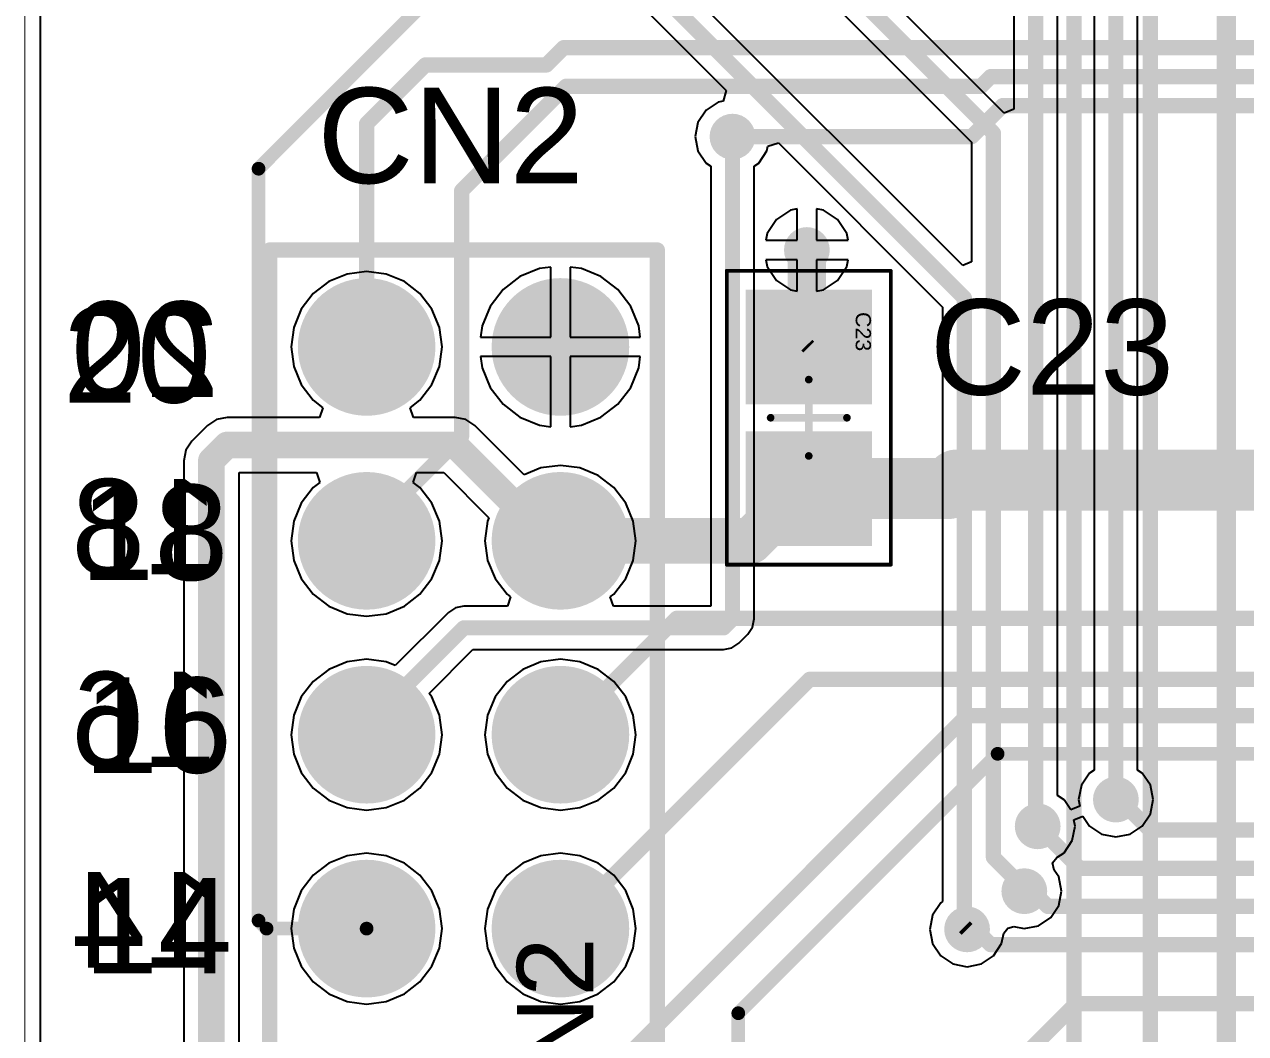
# Model space of a CAD drawing. Header units: inches. Extents: x 0 to 7.57, y 0 to 3.51.
# Drawn here: x 0.01 to 0.64, y 1.749 to 2.27 of the extents above; entities that cross this region are included whole.
import ezdxf

# ---------------------------------------------------------------- set-up
doc = ezdxf.new("R2010")
doc.units = ezdxf.units.IN
doc.header["$MEASUREMENT"] = 0
for name, color, linetype in [('Bottom Courtyard', 56, 'Continuous'), ('Bottom Overlay', 54, 'Continuous'), ('Bottom Solder', 6, 'Continuous'), ('Keep-Out Layer', 6, 'Continuous'), ('L1', 1, 'Continuous'), ('L2', 5, 'Continuous'), ('Multi-Layer', 9, 'Continuous'), ('Pad Holes', 156, 'Continuous'), ('Top Courtyard', 56, 'Continuous'), ('Top Overlay', 2, 'Continuous'), ('Top Paste', 8, 'Continuous'), ('Top Solder', 216, 'Continuous'), ('Via Holes', 16, 'Continuous')]:
    doc.layers.add(name, color=color, linetype=linetype)
doc.styles.add('Arial', font='', dxfattribs={"height": 0.2})
doc.styles.get('Arial').set_extended_font_data('Arial')

# ---------------------------------------------------------------- blocks, each defined once
blk = doc.blocks.new('CAP_SM0805_YAGEOCC2_N_9')
at = {"layer": 'L1'}
for points in [[(-0.06209, -0.02854), (-0.06209, 0.02854), (-0.01091, 0.02854), (-0.01091, -0.02854)], [(0.01091, -0.02854), (0.01091, 0.02854), (0.06209, 0.02854), (0.06209, -0.02854)]]:
    blk.add_hatch(color=1, dxfattribs=at).paths.add_polyline_path(points)
at = {"layer": 'Top Paste'}
for points in [[(-0.06209, -0.02854), (-0.06209, 0.02854), (-0.01091, 0.02854), (-0.01091, -0.02854)], [(0.01091, -0.02854), (0.01091, 0.02854), (0.06209, 0.02854), (0.06209, -0.02854)]]:
    blk.add_hatch(color=8, dxfattribs=at).paths.add_polyline_path(points)
at = {"layer": 'Top Solder'}
for points in [[(-0.06609, -0.03254), (-0.06609, 0.03254), (-0.00691, 0.03254), (-0.00691, -0.03254)], [(0.00691, -0.03254), (0.00691, 0.03254), (0.06609, 0.03254), (0.06609, -0.03254)]]:
    blk.add_hatch(color=216, dxfattribs=at).paths.add_polyline_path(points)
at = {"layer": 'Top Courtyard'}
for points in [[(0.07579, 0.04232, 0.00197, 0.00197, 0), (-0.07579, 0.04232, 0.00197, 0.00197, 0)], [(-0.07579, -0.04232, 0.00197, 0.00197, 0), (-0.07579, 0.04232, 0.00197, 0.00197, 0)], [(0.07579, -0.04232, 0.00197, 0.00197, 0), (0.07579, 0.04232, 0.00197, 0.00197, 0)], [(0, -0.01969, 0.00394, 0.00394, 0), (0, 0.01969, 0.00394, 0.00394, 0)], [(0.01969, 0, 0.00394, 0.00394, 0), (-0.01969, 0, 0.00394, 0.00394, 0)], [(0.07579, -0.04232, 0.00197, 0.00197, 0), (-0.07579, -0.04232, 0.00197, 0.00197, 0)]]:
    blk.add_lwpolyline(points, format="xyseb", dxfattribs=at)
for points in [[(-0.07628, 0.04232, 0.000984, 0.000984, 1), (-0.0753, 0.04232, 0.000984, 0.000984, 1)], [(-0.07628, 0.04232, 0.000984, 0.000984, 1), (-0.0753, 0.04232, 0.000984, 0.000984, 1)], [(0.0753, 0.04232, 0.000984, 0.000984, 1), (0.07628, 0.04232, 0.000984, 0.000984, 1)], [(0.0753, 0.04232, 0.000984, 0.000984, 1), (0.07628, 0.04232, 0.000984, 0.000984, 1)], [(-0.00098, 0.01969, 0.00197, 0.00197, 1), (0.00098, 0.01969, 0.00197, 0.00197, 1)], [(-0.02067, 0, 0.00197, 0.00197, 1), (-0.0187, 0, 0.00197, 0.00197, 1)], [(0.0187, 0, 0.00197, 0.00197, 1), (0.02067, 0, 0.00197, 0.00197, 1)], [(-0.00098, -0.01969, 0.00197, 0.00197, 1), (0.00098, -0.01969, 0.00197, 0.00197, 1)], [(-0.07628, -0.04232, 0.000984, 0.000984, 1), (-0.0753, -0.04232, 0.000984, 0.000984, 1)], [(-0.07628, -0.04232, 0.000984, 0.000984, 1), (-0.0753, -0.04232, 0.000984, 0.000984, 1)], [(0.0753, -0.04232, 0.000984, 0.000984, 1), (0.07628, -0.04232, 0.000984, 0.000984, 1)], [(0.0753, -0.04232, 0.000984, 0.000984, 1), (0.07628, -0.04232, 0.000984, 0.000984, 1)]]:
    blk.add_lwpolyline(points, format="xyseb", close=True, dxfattribs=at)
at = {"layer": 'Top Overlay'}
for points in [[(-0.07579, -0.04232, 0.00197, 0.00197, 0), (-0.07579, 0.04232, 0.00197, 0.00197, 0)], [(0.07579, 0.04232, 0.00197, 0.00197, 0), (-0.07579, 0.04232, 0.00197, 0.00197, 0)], [(0.07579, -0.04232, 0.00197, 0.00197, 0), (0.07579, 0.04232, 0.00197, 0.00197, 0)], [(0.07579, -0.04232, 0.00197, 0.00197, 0), (-0.07579, -0.04232, 0.00197, 0.00197, 0)]]:
    blk.add_lwpolyline(points, format="xyseb", dxfattribs=at)
for points in [[(-0.07628, 0.04232, 0.000984, 0.000984, 1), (-0.0753, 0.04232, 0.000984, 0.000984, 1)], [(-0.07628, 0.04232, 0.000984, 0.000984, 1), (-0.0753, 0.04232, 0.000984, 0.000984, 1)], [(0.0753, 0.04232, 0.000984, 0.000984, 1), (0.07628, 0.04232, 0.000984, 0.000984, 1)], [(0.0753, 0.04232, 0.000984, 0.000984, 1), (0.07628, 0.04232, 0.000984, 0.000984, 1)], [(-0.07628, -0.04232, 0.000984, 0.000984, 1), (-0.0753, -0.04232, 0.000984, 0.000984, 1)], [(-0.07628, -0.04232, 0.000984, 0.000984, 1), (-0.0753, -0.04232, 0.000984, 0.000984, 1)], [(0.0753, -0.04232, 0.000984, 0.000984, 1), (0.07628, -0.04232, 0.000984, 0.000984, 1)], [(0.0753, -0.04232, 0.000984, 0.000984, 1), (0.07628, -0.04232, 0.000984, 0.000984, 1)]]:
    blk.add_lwpolyline(points, format="xyseb", close=True, dxfattribs=at)
at = {"layer": 'Top Courtyard', "style": 'Arial'}
blk.add_text('C23', height=0.007874, dxfattribs=at).set_placement((-0.05453, 0.02421))
blk = doc.blocks.new('DW254R_22_10_85_10')
at = {"layer": 'Bottom Solder'}
h = blk.add_hatch(color=6, dxfattribs=at)
edge = h.paths.add_edge_path()
edge.add_arc((0.15, 0.05), 0.0355, 0, 360)
h = blk.add_hatch(color=6, dxfattribs=at)
edge = h.paths.add_edge_path()
edge.add_arc((0.25, 0.05), 0.0355, 0, 360)
h = blk.add_hatch(color=6, dxfattribs=at)
edge = h.paths.add_edge_path()
edge.add_arc((0.35, 0.05), 0.0355, 0, 360)
h = blk.add_hatch(color=6, dxfattribs=at)
edge = h.paths.add_edge_path()
edge.add_arc((0.45, 0.05), 0.0355, 0, 360)
h = blk.add_hatch(color=6, dxfattribs=at)
edge = h.paths.add_edge_path()
edge.add_arc((0.15, -0.05), 0.0355, 0, 360)
h = blk.add_hatch(color=6, dxfattribs=at)
edge = h.paths.add_edge_path()
edge.add_arc((0.25, -0.05), 0.0355, 0, 360)
h = blk.add_hatch(color=6, dxfattribs=at)
edge = h.paths.add_edge_path()
edge.add_arc((0.35, -0.05), 0.0355, 0, 360)
h = blk.add_hatch(color=6, dxfattribs=at)
edge = h.paths.add_edge_path()
edge.add_arc((0.45, -0.05), 0.0355, 0, 360)
at = {"layer": 'L1'}
h = blk.add_hatch(color=1, dxfattribs=at)
edge = h.paths.add_edge_path()
edge.add_arc((0.15, 0.05), 0.0315, 0, 360)
h = blk.add_hatch(color=1, dxfattribs=at)
edge = h.paths.add_edge_path()
edge.add_arc((0.25, 0.05), 0.0315, 0, 360)
h = blk.add_hatch(color=1, dxfattribs=at)
edge = h.paths.add_edge_path()
edge.add_arc((0.35, 0.05), 0.0315, 0, 360)
h = blk.add_hatch(color=1, dxfattribs=at)
edge = h.paths.add_edge_path()
edge.add_arc((0.45, 0.05), 0.0315, 0, 360)
h = blk.add_hatch(color=1, dxfattribs=at)
edge = h.paths.add_edge_path()
edge.add_arc((0.15, -0.05), 0.0315, 0, 360)
h = blk.add_hatch(color=1, dxfattribs=at)
edge = h.paths.add_edge_path()
edge.add_arc((0.25, -0.05), 0.0315, 0, 360)
h = blk.add_hatch(color=1, dxfattribs=at)
edge = h.paths.add_edge_path()
edge.add_arc((0.35, -0.05), 0.0315, 0, 360)
h = blk.add_hatch(color=1, dxfattribs=at)
edge = h.paths.add_edge_path()
edge.add_arc((0.45, -0.05), 0.0315, 0, 360)
at = {"layer": 'L2'}
h = blk.add_hatch(color=5, dxfattribs=at)
edge = h.paths.add_edge_path()
edge.add_arc((0.15, 0.05), 0.0315, 0, 360)
h = blk.add_hatch(color=5, dxfattribs=at)
edge = h.paths.add_edge_path()
edge.add_arc((0.25, 0.05), 0.0315, 0, 360)
h = blk.add_hatch(color=5, dxfattribs=at)
edge = h.paths.add_edge_path()
edge.add_arc((0.35, 0.05), 0.0315, 0, 360)
h = blk.add_hatch(color=5, dxfattribs=at)
edge = h.paths.add_edge_path()
edge.add_arc((0.45, 0.05), 0.0315, 0, 360)
h = blk.add_hatch(color=5, dxfattribs=at)
edge = h.paths.add_edge_path()
edge.add_arc((0.15, -0.05), 0.0315, 0, 360)
h = blk.add_hatch(color=5, dxfattribs=at)
edge = h.paths.add_edge_path()
edge.add_arc((0.25, -0.05), 0.0315, 0, 360)
h = blk.add_hatch(color=5, dxfattribs=at)
edge = h.paths.add_edge_path()
edge.add_arc((0.35, -0.05), 0.0315, 0, 360)
h = blk.add_hatch(color=5, dxfattribs=at)
edge = h.paths.add_edge_path()
edge.add_arc((0.45, -0.05), 0.0315, 0, 360)
at = {"layer": 'Multi-Layer'}
h = blk.add_hatch(color=9, dxfattribs=at)
edge = h.paths.add_edge_path()
edge.add_arc((0.15, 0.05), 0.0315, 0, 360)
h = blk.add_hatch(color=9, dxfattribs=at)
edge = h.paths.add_edge_path()
edge.add_arc((0.25, 0.05), 0.0315, 0, 360)
h = blk.add_hatch(color=9, dxfattribs=at)
edge = h.paths.add_edge_path()
edge.add_arc((0.35, 0.05), 0.0315, 0, 360)
h = blk.add_hatch(color=9, dxfattribs=at)
edge = h.paths.add_edge_path()
edge.add_arc((0.45, 0.05), 0.0315, 0, 360)
h = blk.add_hatch(color=9, dxfattribs=at)
edge = h.paths.add_edge_path()
edge.add_arc((0.15, -0.05), 0.0315, 0, 360)
h = blk.add_hatch(color=9, dxfattribs=at)
edge = h.paths.add_edge_path()
edge.add_arc((0.25, -0.05), 0.0315, 0, 360)
h = blk.add_hatch(color=9, dxfattribs=at)
edge = h.paths.add_edge_path()
edge.add_arc((0.35, -0.05), 0.0315, 0, 360)
h = blk.add_hatch(color=9, dxfattribs=at)
edge = h.paths.add_edge_path()
edge.add_arc((0.45, -0.05), 0.0315, 0, 360)
at = {"layer": 'Pad Holes'}
h = blk.add_hatch(color=7, dxfattribs=at)
edge = h.paths.add_edge_path()
edge.add_arc((0.15, 0.05), 0.01969, 0, 360)
h = blk.add_hatch(color=7, dxfattribs=at)
edge = h.paths.add_edge_path()
edge.add_arc((0.25, 0.05), 0.01969, 0, 360)
h = blk.add_hatch(color=7, dxfattribs=at)
edge = h.paths.add_edge_path()
edge.add_arc((0.35, 0.05), 0.01969, 0, 360)
h = blk.add_hatch(color=7, dxfattribs=at)
edge = h.paths.add_edge_path()
edge.add_arc((0.45, 0.05), 0.01969, 0, 360)
h = blk.add_hatch(color=7, dxfattribs=at)
edge = h.paths.add_edge_path()
edge.add_arc((0.15, -0.05), 0.01969, 0, 360)
h = blk.add_hatch(color=7, dxfattribs=at)
edge = h.paths.add_edge_path()
edge.add_arc((0.25, -0.05), 0.01969, 0, 360)
h = blk.add_hatch(color=7, dxfattribs=at)
edge = h.paths.add_edge_path()
edge.add_arc((0.35, -0.05), 0.01969, 0, 360)
h = blk.add_hatch(color=7, dxfattribs=at)
edge = h.paths.add_edge_path()
edge.add_arc((0.45, -0.05), 0.01969, 0, 360)
at = {"layer": 'Top Solder'}
h = blk.add_hatch(color=216, dxfattribs=at)
edge = h.paths.add_edge_path()
edge.add_arc((0.15, 0.05), 0.0355, 0, 360)
h = blk.add_hatch(color=216, dxfattribs=at)
edge = h.paths.add_edge_path()
edge.add_arc((0.25, 0.05), 0.0355, 0, 360)
h = blk.add_hatch(color=216, dxfattribs=at)
edge = h.paths.add_edge_path()
edge.add_arc((0.35, 0.05), 0.0355, 0, 360)
h = blk.add_hatch(color=216, dxfattribs=at)
edge = h.paths.add_edge_path()
edge.add_arc((0.45, 0.05), 0.0355, 0, 360)
h = blk.add_hatch(color=216, dxfattribs=at)
edge = h.paths.add_edge_path()
edge.add_arc((0.15, -0.05), 0.0355, 0, 360)
h = blk.add_hatch(color=216, dxfattribs=at)
edge = h.paths.add_edge_path()
edge.add_arc((0.25, -0.05), 0.0355, 0, 360)
h = blk.add_hatch(color=216, dxfattribs=at)
edge = h.paths.add_edge_path()
edge.add_arc((0.35, -0.05), 0.0355, 0, 360)
h = blk.add_hatch(color=216, dxfattribs=at)
edge = h.paths.add_edge_path()
edge.add_arc((0.45, -0.05), 0.0355, 0, 360)
at = {"layer": 'Top Courtyard'}
for points in [[(-0.5, 0.1, 0.00787, 0.00787, 0), (0.5, 0.1, 0.00787, 0.00787, 0)], [(0.5, 0.1, 0.00787, 0.00787, 0), (0.5, -0.1, 0.00787, 0.00787, 0)], [(0.5, -0.1, 0.00787, 0.00787, 0), (-0.5, -0.1, 0.00787, 0.00787, 0)]]:
    blk.add_lwpolyline(points, format="xyseb", dxfattribs=at)
for points in [[(0.49803, 0.1, 0.00394, 0.00394, 1), (0.50197, 0.1, 0.00394, 0.00394, 1)], [(0.49803, 0.1, 0.00394, 0.00394, 1), (0.50197, 0.1, 0.00394, 0.00394, 1)], [(0.49803, -0.1, 0.00394, 0.00394, 1), (0.50197, -0.1, 0.00394, 0.00394, 1)], [(0.49803, -0.1, 0.00394, 0.00394, 1), (0.50197, -0.1, 0.00394, 0.00394, 1)]]:
    blk.add_lwpolyline(points, format="xyseb", close=True, dxfattribs=at)
at = {"layer": 'Top Overlay'}
for points in [[(-0.5, 0.1, 0.00787, 0.00787, 0), (0.5, 0.1, 0.00787, 0.00787, 0)], [(0.5, 0.1, 0.00787, 0.00787, 0), (0.5, -0.1, 0.00787, 0.00787, 0)], [(0.5, -0.1, 0.00787, 0.00787, 0), (-0.5, -0.1, 0.00787, 0.00787, 0)]]:
    blk.add_lwpolyline(points, format="xyseb", dxfattribs=at)
for points in [[(0.49803, 0.1, 0.00394, 0.00394, 1), (0.50197, 0.1, 0.00394, 0.00394, 1)], [(0.49803, 0.1, 0.00394, 0.00394, 1), (0.50197, 0.1, 0.00394, 0.00394, 1)], [(0.49803, -0.1, 0.00394, 0.00394, 1), (0.50197, -0.1, 0.00394, 0.00394, 1)], [(0.49803, -0.1, 0.00394, 0.00394, 1), (0.50197, -0.1, 0.00394, 0.00394, 1)]]:
    blk.add_lwpolyline(points, format="xyseb", close=True, dxfattribs=at)
at = {"layer": 'Top Courtyard', "style": 'Arial'}
blk.add_text('CN2', height=0.03937, dxfattribs=at).set_placement((0.03543, -0.06693))
blk = doc.blocks.new('FMC_160LCD_V2_B_46')
at = {"layer": 'Bottom Courtyard'}
blk.add_lwpolyline([(1.29921, 0.90551, 0.00787, 0.00787, 0), (1.29921, -0.82677, 0.00787, 0.00787, 0)], format="xyseb", dxfattribs=at)
at = {"layer": 'Bottom Overlay'}
blk.add_lwpolyline([(1.26, 0.72835, 0.01, 0.01, 0), (1.26, -0.72835, 0.01, 0.01, 0)], format="xyseb", dxfattribs=at)
blk = doc.blocks.new('BACKLIGHT_B_52')
at = {"layer": 'Bottom Courtyard'}
blk.add_lwpolyline([(1.41732, 0.70866, 0.00787, 0.00787, 0), (1.41732, -0.70866, 0.00787, 0.00787, 0)], format="xyseb", dxfattribs=at)

msp = doc.modelspace()

# ---------------------------------------------------------------- hatches: boundary and pattern name
at = {"layer": 'Bottom Solder'}
h = msp.add_hatch(color=6, dxfattribs=at)
edge = h.paths.add_edge_path()
edge.add_arc((0.375, 2.212), 0.00991, 0, 360)
h = msp.add_hatch(color=6, dxfattribs=at)
edge = h.paths.add_edge_path()
edge.add_arc((0.41339, 2.15354), 0.00991, 0, 360)
h = msp.add_hatch(color=6, dxfattribs=at)
edge = h.paths.add_edge_path()
edge.add_arc((0.57283, 1.87008), 0.00991, 0, 360)
h = msp.add_hatch(color=6, dxfattribs=at)
edge = h.paths.add_edge_path()
edge.add_arc((0.53248, 1.8563), 0.00991, 0, 360)
h = msp.add_hatch(color=6, dxfattribs=at)
edge = h.paths.add_edge_path()
edge.add_arc((0.52559, 1.82283), 0.00991, 0, 360)
h = msp.add_hatch(color=6, dxfattribs=at)
edge = h.paths.add_edge_path()
edge.add_arc((0.49606, 1.80315), 0.00991, 0, 360)
at = {"layer": 'L1'}
h = msp.add_hatch(color=1, dxfattribs=at)
edge = h.paths.add_edge_path()
edge.add_arc((0.375, 2.212), 0.01181, 0, 360)
h = msp.add_hatch(color=1, dxfattribs=at)
edge = h.paths.add_edge_path()
edge.add_arc((0.41339, 2.15354), 0.01181, 0, 360)
h = msp.add_hatch(color=1, dxfattribs=at)
edge = h.paths.add_edge_path()
edge.add_arc((0.57283, 1.87008), 0.01181, 0, 360)
h = msp.add_hatch(color=1, dxfattribs=at)
edge = h.paths.add_edge_path()
edge.add_arc((0.53248, 1.8563), 0.01181, 0, 360)
h = msp.add_hatch(color=1, dxfattribs=at)
edge = h.paths.add_edge_path()
edge.add_arc((0.52559, 1.82283), 0.01181, 0, 360)
h = msp.add_hatch(color=1, dxfattribs=at)
edge = h.paths.add_edge_path()
edge.add_arc((0.49606, 1.80315), 0.01181, 0, 360)
at = {"layer": 'L2'}
h = msp.add_hatch(color=5, dxfattribs=at)
edge = h.paths.add_edge_path()
edge.add_arc((0.375, 2.212), 0.01181, 0, 360)
h = msp.add_hatch(color=5, dxfattribs=at)
edge = h.paths.add_edge_path()
edge.add_arc((0.41339, 2.15354), 0.01181, 0, 360)
h = msp.add_hatch(color=5, dxfattribs=at)
edge = h.paths.add_edge_path()
edge.add_arc((0.57283, 1.87008), 0.01181, 0, 360)
h = msp.add_hatch(color=5, dxfattribs=at)
edge = h.paths.add_edge_path()
edge.add_arc((0.53248, 1.8563), 0.01181, 0, 360)
h = msp.add_hatch(color=5, dxfattribs=at)
edge = h.paths.add_edge_path()
edge.add_arc((0.52559, 1.82283), 0.01181, 0, 360)
h = msp.add_hatch(color=5, dxfattribs=at)
edge = h.paths.add_edge_path()
edge.add_arc((0.49606, 1.80315), 0.01181, 0, 360)
at = {"layer": 'Top Solder'}
h = msp.add_hatch(color=216, dxfattribs=at)
edge = h.paths.add_edge_path()
edge.add_arc((0.375, 2.212), 0.00991, 0, 360)
h = msp.add_hatch(color=216, dxfattribs=at)
edge = h.paths.add_edge_path()
edge.add_arc((0.41339, 2.15354), 0.00991, 0, 360)
h = msp.add_hatch(color=216, dxfattribs=at)
edge = h.paths.add_edge_path()
edge.add_arc((0.57283, 1.87008), 0.00991, 0, 360)
h = msp.add_hatch(color=216, dxfattribs=at)
edge = h.paths.add_edge_path()
edge.add_arc((0.53248, 1.8563), 0.00991, 0, 360)
h = msp.add_hatch(color=216, dxfattribs=at)
edge = h.paths.add_edge_path()
edge.add_arc((0.52559, 1.82283), 0.00991, 0, 360)
h = msp.add_hatch(color=216, dxfattribs=at)
edge = h.paths.add_edge_path()
edge.add_arc((0.49606, 1.80315), 0.00991, 0, 360)
at = {"layer": 'Via Holes'}
h = msp.add_hatch(color=7, dxfattribs=at)
edge = h.paths.add_edge_path()
edge.add_arc((0.375, 2.212), 0.00591, 0, 360)
h = msp.add_hatch(color=7, dxfattribs=at)
edge = h.paths.add_edge_path()
edge.add_arc((0.41339, 2.15354), 0.00591, 0, 360)
h = msp.add_hatch(color=7, dxfattribs=at)
edge = h.paths.add_edge_path()
edge.add_arc((0.57283, 1.87008), 0.00591, 0, 360)
h = msp.add_hatch(color=7, dxfattribs=at)
edge = h.paths.add_edge_path()
edge.add_arc((0.53248, 1.8563), 0.00591, 0, 360)
h = msp.add_hatch(color=7, dxfattribs=at)
edge = h.paths.add_edge_path()
edge.add_arc((0.52559, 1.82283), 0.00591, 0, 360)
h = msp.add_hatch(color=7, dxfattribs=at)
edge = h.paths.add_edge_path()
edge.add_arc((0.49606, 1.80315), 0.00591, 0, 360)

# ---------------------------------------------------------------- linework, layer by layer
at = {"layer": 'Keep-Out Layer'}
msp.add_lwpolyline([(0.00984, 0.47835, 0.000394, 0.000394, 0), (0.00984, 2.84449, 0.000394, 0.000394, 0)], format="xyseb", dxfattribs=at)
at = {"layer": 'L1'}
for points in [[(0.13046, 2.19546, 0.00709, 0.00709, 0), (0.22692, 2.29192, 0.00709, 0.00709, 0)], [(0.27902, 2.249, 0.00787, 0.00787, 0), (0.28794, 2.25792, 0.00787, 0.00787, 0)], [(0.28794, 2.25792, 0.00787, 0.00787, 0), (1.34917, 2.25792, 0.00787, 0.00787, 0)], [(0.18622, 2.21864, 0.00787, 0.00787, 0), (0.21658, 2.249, 0.00787, 0.00787, 0)], [(0.21658, 2.249, 0.00787, 0.00787, 0), (0.27902, 2.249, 0.00787, 0.00787, 0)], [(0.50326, 2.238, 0.00787, 0.00787, 0), (0.50822, 2.24296, 0.00787, 0.00787, 0)], [(0.50822, 2.24296, 0.00787, 0.00787, 0), (1.34297, 2.24296, 0.00787, 0.00787, 0)], [(0.23524, 2.18406, 0.00787, 0.00787, 0), (0.28918, 2.238, 0.00787, 0.00787, 0)], [(0.28918, 2.238, 0.00787, 0.00787, 0), (0.50326, 2.238, 0.00787, 0.00787, 0)], [(0.49842, 2.212, 0.00787, 0.00787, 0), (0.51442, 2.228, 0.00787, 0.00787, 0)], [(0.51442, 2.228, 0.00787, 0.00787, 0), (1.33677, 2.228, 0.00787, 0.00787, 0)], [(0.18622, 2.10846, 0.00787, 0.00787, 0), (0.18622, 2.21864, 0.00787, 0.00787, 0)], [(0.375, 2.212, 0.00787, 0.00787, 0), (0.49842, 2.212, 0.00787, 0.00787, 0)], [(0.13046, 1.80769, 0.00709, 0.00709, 0), (0.13046, 2.19546, 0.00709, 0.00709, 0)], [(0.23524, 2.05748, 0.00787, 0.00787, 0), (0.23524, 2.18406, 0.00787, 0.00787, 0)], [(0.41339, 2.10449, 0.01969, 0.01969, 0), (0.41339, 2.15354, 0.01969, 0.01969, 0)], [(0.41339, 2.10449, 0.00787, 0.00787, 0), (0.41437, 2.1035, 0.00787, 0.00787, 0)], [(0.41437, 2.1035, 0.00787, 0.00787, 0), (0.41732, 2.1035, 0.00787, 0.00787, 0)], [(0.18622, 2.00846, 0.00787, 0.00787, 0), (0.23524, 2.05748, 0.00787, 0.00787, 0)], [(0.48622, 2.03051, 0.0315, 0.0315, 0), (0.49057, 2.03486, 0.0315, 0.0315, 0)], [(0.49057, 2.03486, 0.0315, 0.0315, 0), (0.83112, 2.03486, 0.0315, 0.0315, 0)], [(0.38445, 2.00354, 0.02362, 0.02362, 0), (0.41142, 2.03051, 0.02362, 0.02362, 0)], [(0.41437, 2.03051, 0.0315, 0.0315, 0), (0.48622, 2.03051, 0.0315, 0.0315, 0)], [(0.41437, 2.03051, 0.02362, 0.02362, 0), (0.41732, 2.03051, 0.02362, 0.02362, 0)], [(0.28622, 2.00354, 0.02362, 0.02362, 0), (0.38445, 2.00354, 0.02362, 0.02362, 0)], [(0.29114, 1.90846, 0.00787, 0.00787, 0), (0.34626, 1.96358, 0.00787, 0.00787, 0)], [(0.34626, 1.96358, 0.00787, 0.00787, 0), (0.95276, 1.96358, 0.00787, 0.00787, 0)], [(0.28622, 1.80354, 0.00787, 0.00787, 0), (0.41476, 1.93209, 0.00787, 0.00787, 0)], [(0.41476, 1.93209, 0.00787, 0.00787, 0), (0.98338, 1.93209, 0.00787, 0.00787, 0)], [(0.28622, 1.70354, 0.00787, 0.00787, 0), (0.49606, 1.91339, 0.00787, 0.00787, 0)], [(0.49606, 1.91339, 0.00787, 0.00787, 0), (1.12055, 1.91339, 0.00787, 0.00787, 0)], [(0.28622, 1.90846, 0.00787, 0.00787, 0), (0.29114, 1.90846, 0.00787, 0.00787, 0)], [(0.378, 1.75989, 0.00709, 0.00709, 0), (0.51181, 1.8937, 0.00709, 0.00709, 0)], [(0.51181, 1.8937, 0.00709, 0.00709, 0), (0.99588, 1.8937, 0.00709, 0.00709, 0)], [(0.57283, 1.87008, 0.00787, 0.00787, 0), (0.57475, 1.87008, 0.00787, 0.00787, 0)], [(0.57475, 1.87008, 0.00787, 0.00787, 0), (0.59049, 1.85433, 0.00787, 0.00787, 0)], [(0.53248, 1.8563, 0.00787, 0.00787, 0), (0.55413, 1.83465, 0.00787, 0.00787, 0)], [(0.59049, 1.85433, 0.00787, 0.00787, 0), (1.12055, 1.85433, 0.00787, 0.00787, 0)], [(0.55413, 1.83465, 0.00787, 0.00787, 0), (1.12055, 1.83465, 0.00787, 0.00787, 0)], [(0.52559, 1.82283, 0.00787, 0.00787, 0), (0.52985, 1.82283, 0.00787, 0.00787, 0)], [(0.52985, 1.82283, 0.00787, 0.00787, 0), (0.53773, 1.81496, 0.00787, 0.00787, 0)], [(0.53773, 1.81496, 0.00787, 0.00787, 0), (1.12055, 1.81496, 0.00787, 0.00787, 0)], [(0.13046, 1.80769, 0.00709, 0.00709, 0), (0.13461, 1.80354, 0.00709, 0.00709, 0)], [(0.13461, 1.80354, 0.00709, 0.00709, 0), (0.18622, 1.80354, 0.00709, 0.00709, 0)], [(0.49606, 1.80315, 0.00787, 0.00787, 0), (0.50032, 1.80315, 0.00787, 0.00787, 0)], [(0.50032, 1.80315, 0.00787, 0.00787, 0), (0.5082, 1.79528, 0.00787, 0.00787, 0)], [(0.5082, 1.79528, 0.00787, 0.00787, 0), (1.12055, 1.79528, 0.00787, 0.00787, 0)], [(0.44094, 1.65354, 0.00787, 0.00787, 0), (0.55217, 1.76476, 0.00787, 0.00787, 0)], [(0.55217, 1.76476, 0.00787, 0.00787, 0), (0.97835, 1.76476, 0.00787, 0.00787, 0)], [(0.378, 1.68, 0.00709, 0.00709, 0), (0.378, 1.75989, 0.00709, 0.00709, 0)]]:
    msp.add_lwpolyline(points, format="xyseb", dxfattribs=at)
for points in [[(0.28598, 2.25792, 0.00394, 0.00394, 1), (0.28991, 2.25792, 0.00394, 0.00394, 1)], [(0.28598, 2.25792, 0.00394, 0.00394, 1), (0.28991, 2.25792, 0.00394, 0.00394, 1)], [(0.21461, 2.249, 0.00394, 0.00394, 1), (0.21855, 2.249, 0.00394, 0.00394, 1)], [(0.21461, 2.249, 0.00394, 0.00394, 1), (0.21855, 2.249, 0.00394, 0.00394, 1)], [(0.27706, 2.249, 0.00394, 0.00394, 1), (0.28099, 2.249, 0.00394, 0.00394, 1)], [(0.27706, 2.249, 0.00394, 0.00394, 1), (0.28099, 2.249, 0.00394, 0.00394, 1)], [(0.50625, 2.24296, 0.00394, 0.00394, 1), (0.51019, 2.24296, 0.00394, 0.00394, 1)], [(0.50625, 2.24296, 0.00394, 0.00394, 1), (0.51019, 2.24296, 0.00394, 0.00394, 1)], [(0.28721, 2.238, 0.00394, 0.00394, 1), (0.29115, 2.238, 0.00394, 0.00394, 1)], [(0.28721, 2.238, 0.00394, 0.00394, 1), (0.29115, 2.238, 0.00394, 0.00394, 1)], [(0.50129, 2.238, 0.00394, 0.00394, 1), (0.50523, 2.238, 0.00394, 0.00394, 1)], [(0.50129, 2.238, 0.00394, 0.00394, 1), (0.50523, 2.238, 0.00394, 0.00394, 1)], [(0.51245, 2.228, 0.00394, 0.00394, 1), (0.51639, 2.228, 0.00394, 0.00394, 1)], [(0.51245, 2.228, 0.00394, 0.00394, 1), (0.51639, 2.228, 0.00394, 0.00394, 1)], [(0.18425, 2.21864, 0.00394, 0.00394, 1), (0.18819, 2.21864, 0.00394, 0.00394, 1)], [(0.18425, 2.21864, 0.00394, 0.00394, 1), (0.18819, 2.21864, 0.00394, 0.00394, 1)], [(0.37303, 2.212, 0.00394, 0.00394, 1), (0.37697, 2.212, 0.00394, 0.00394, 1)], [(0.49645, 2.212, 0.00394, 0.00394, 1), (0.50039, 2.212, 0.00394, 0.00394, 1)], [(0.49645, 2.212, 0.00394, 0.00394, 1), (0.50039, 2.212, 0.00394, 0.00394, 1)], [(0.12869, 2.19546, 0.00354, 0.00354, 1), (0.13223, 2.19546, 0.00354, 0.00354, 1)], [(0.12869, 2.19546, 0.00354, 0.00354, 1), (0.13223, 2.19546, 0.00354, 0.00354, 1)], [(0.23327, 2.18406, 0.00394, 0.00394, 1), (0.2372, 2.18406, 0.00394, 0.00394, 1)], [(0.23327, 2.18406, 0.00394, 0.00394, 1), (0.2372, 2.18406, 0.00394, 0.00394, 1)], [(0.40846, 2.15354, 0.00984, 0.00984, 1), (0.41831, 2.15354, 0.00984, 0.00984, 1)], [(0.18425, 2.10846, 0.00394, 0.00394, 1), (0.18819, 2.10846, 0.00394, 0.00394, 1)], [(0.40846, 2.10449, 0.00984, 0.00984, 1), (0.41831, 2.10449, 0.00984, 0.00984, 1)], [(0.41142, 2.10449, 0.00394, 0.00394, 1), (0.41535, 2.10449, 0.00394, 0.00394, 1)], [(0.4124, 2.1035, 0.00394, 0.00394, 1), (0.41634, 2.1035, 0.00394, 0.00394, 1)], [(0.4124, 2.1035, 0.00394, 0.00394, 1), (0.41634, 2.1035, 0.00394, 0.00394, 1)], [(0.41535, 2.1035, 0.00394, 0.00394, 1), (0.41929, 2.1035, 0.00394, 0.00394, 1)], [(0.23327, 2.05748, 0.00394, 0.00394, 1), (0.2372, 2.05748, 0.00394, 0.00394, 1)], [(0.23327, 2.05748, 0.00394, 0.00394, 1), (0.2372, 2.05748, 0.00394, 0.00394, 1)], [(0.4827, 2.03486, 0.01575, 0.01575, 1), (0.49845, 2.03486, 0.01575, 0.01575, 1)], [(0.4827, 2.03486, 0.01575, 0.01575, 1), (0.49845, 2.03486, 0.01575, 0.01575, 1)], [(0.4065, 2.03051, 0.01575, 0.01575, 1), (0.42224, 2.03051, 0.01575, 0.01575, 1)], [(0.40551, 2.03051, 0.01181, 0.01181, 1), (0.41732, 2.03051, 0.01181, 0.01181, 1)], [(0.40846, 2.03051, 0.01181, 0.01181, 1), (0.42028, 2.03051, 0.01181, 0.01181, 1)], [(0.41142, 2.03051, 0.01181, 0.01181, 1), (0.42323, 2.03051, 0.01181, 0.01181, 1)], [(0.47835, 2.03051, 0.01575, 0.01575, 1), (0.4941, 2.03051, 0.01575, 0.01575, 1)], [(0.47835, 2.03051, 0.01575, 0.01575, 1), (0.4941, 2.03051, 0.01575, 0.01575, 1)], [(0.18425, 2.00846, 0.00394, 0.00394, 1), (0.18819, 2.00846, 0.00394, 0.00394, 1)], [(0.28031, 2.00354, 0.01181, 0.01181, 1), (0.29213, 2.00354, 0.01181, 0.01181, 1)], [(0.37854, 2.00354, 0.01181, 0.01181, 1), (0.39035, 2.00354, 0.01181, 0.01181, 1)], [(0.37854, 2.00354, 0.01181, 0.01181, 1), (0.39035, 2.00354, 0.01181, 0.01181, 1)], [(0.34429, 1.96358, 0.00394, 0.00394, 1), (0.34823, 1.96358, 0.00394, 0.00394, 1)], [(0.34429, 1.96358, 0.00394, 0.00394, 1), (0.34823, 1.96358, 0.00394, 0.00394, 1)], [(0.4128, 1.93209, 0.00394, 0.00394, 1), (0.41673, 1.93209, 0.00394, 0.00394, 1)], [(0.4128, 1.93209, 0.00394, 0.00394, 1), (0.41673, 1.93209, 0.00394, 0.00394, 1)], [(0.49409, 1.91339, 0.00394, 0.00394, 1), (0.49803, 1.91339, 0.00394, 0.00394, 1)], [(0.49409, 1.91339, 0.00394, 0.00394, 1), (0.49803, 1.91339, 0.00394, 0.00394, 1)], [(0.28425, 1.90846, 0.00394, 0.00394, 1), (0.28819, 1.90846, 0.00394, 0.00394, 1)], [(0.28917, 1.90846, 0.00394, 0.00394, 1), (0.29311, 1.90846, 0.00394, 0.00394, 1)], [(0.28917, 1.90846, 0.00394, 0.00394, 1), (0.29311, 1.90846, 0.00394, 0.00394, 1)], [(0.51004, 1.8937, 0.00354, 0.00354, 1), (0.51358, 1.8937, 0.00354, 0.00354, 1)], [(0.51004, 1.8937, 0.00354, 0.00354, 1), (0.51358, 1.8937, 0.00354, 0.00354, 1)], [(0.57087, 1.87008, 0.00394, 0.00394, 1), (0.5748, 1.87008, 0.00394, 0.00394, 1)], [(0.57278, 1.87008, 0.00394, 0.00394, 1), (0.57671, 1.87008, 0.00394, 0.00394, 1)], [(0.57278, 1.87008, 0.00394, 0.00394, 1), (0.57671, 1.87008, 0.00394, 0.00394, 1)], [(0.53051, 1.8563, 0.00394, 0.00394, 1), (0.53445, 1.8563, 0.00394, 0.00394, 1)], [(0.58852, 1.85433, 0.00394, 0.00394, 1), (0.59246, 1.85433, 0.00394, 0.00394, 1)], [(0.58852, 1.85433, 0.00394, 0.00394, 1), (0.59246, 1.85433, 0.00394, 0.00394, 1)], [(0.55217, 1.83465, 0.00394, 0.00394, 1), (0.5561, 1.83465, 0.00394, 0.00394, 1)], [(0.55217, 1.83465, 0.00394, 0.00394, 1), (0.5561, 1.83465, 0.00394, 0.00394, 1)], [(0.52362, 1.82283, 0.00394, 0.00394, 1), (0.52756, 1.82283, 0.00394, 0.00394, 1)], [(0.52788, 1.82283, 0.00394, 0.00394, 1), (0.53182, 1.82283, 0.00394, 0.00394, 1)], [(0.52788, 1.82283, 0.00394, 0.00394, 1), (0.53182, 1.82283, 0.00394, 0.00394, 1)], [(0.53576, 1.81496, 0.00394, 0.00394, 1), (0.53969, 1.81496, 0.00394, 0.00394, 1)], [(0.53576, 1.81496, 0.00394, 0.00394, 1), (0.53969, 1.81496, 0.00394, 0.00394, 1)], [(0.12869, 1.80769, 0.00354, 0.00354, 1), (0.13223, 1.80769, 0.00354, 0.00354, 1)], [(0.12869, 1.80769, 0.00354, 0.00354, 1), (0.13223, 1.80769, 0.00354, 0.00354, 1)], [(0.13284, 1.80354, 0.00354, 0.00354, 1), (0.13638, 1.80354, 0.00354, 0.00354, 1)], [(0.13284, 1.80354, 0.00354, 0.00354, 1), (0.13638, 1.80354, 0.00354, 0.00354, 1)], [(0.18445, 1.80354, 0.00354, 0.00354, 1), (0.18799, 1.80354, 0.00354, 0.00354, 1)], [(0.28425, 1.80354, 0.00394, 0.00394, 1), (0.28819, 1.80354, 0.00394, 0.00394, 1)], [(0.49409, 1.80315, 0.00394, 0.00394, 1), (0.49803, 1.80315, 0.00394, 0.00394, 1)], [(0.49836, 1.80315, 0.00394, 0.00394, 1), (0.50229, 1.80315, 0.00394, 0.00394, 1)], [(0.49836, 1.80315, 0.00394, 0.00394, 1), (0.50229, 1.80315, 0.00394, 0.00394, 1)], [(0.50623, 1.79528, 0.00394, 0.00394, 1), (0.51017, 1.79528, 0.00394, 0.00394, 1)], [(0.50623, 1.79528, 0.00394, 0.00394, 1), (0.51017, 1.79528, 0.00394, 0.00394, 1)], [(0.5502, 1.76476, 0.00394, 0.00394, 1), (0.55413, 1.76476, 0.00394, 0.00394, 1)], [(0.5502, 1.76476, 0.00394, 0.00394, 1), (0.55413, 1.76476, 0.00394, 0.00394, 1)], [(0.37623, 1.75989, 0.00354, 0.00354, 1), (0.37977, 1.75989, 0.00354, 0.00354, 1)], [(0.37623, 1.75989, 0.00354, 0.00354, 1), (0.37977, 1.75989, 0.00354, 0.00354, 1)]]:
    msp.add_lwpolyline(points, format="xyseb", close=True, dxfattribs=at)
at = {"layer": 'L2'}
for p, q in [((0.01787, 0.48167), (0.01787, 2.84116)), ((0.51526, 2.22406), (0.25183, 2.48749)), ((0.23594, 2.47159), (0.49841, 2.20912)), ((0.49379, 2.14553), (0.25183, 2.38749)), ((0.23594, 2.37159), (0.3718, 2.23573)), ((0.58407, 1.8853), (0.58407, 2.35059)), ((0.56159, 2.34593), (0.56159, 1.8853)), ((0.54274, 1.87217), (0.54274, 2.29193)), ((0.52026, 2.28727), (0.52026, 2.22614)), ((0.3718, 2.23573), (0.37015, 2.2303)), ((0.36138, 2.22562), (0.3572, 2.21937)), ((0.36763, 2.2298), (0.36138, 2.22562)), ((0.37015, 2.2303), (0.36763, 2.2298)), ((0.52026, 2.22614), (0.51526, 2.22406)), ((0.3572, 2.21937), (0.35573, 2.212)), ((0.35573, 2.212), (0.3572, 2.20463)), ((0.3928, 2.20463), (0.3933, 2.20715)), ((0.3933, 2.20715), (0.39873, 2.2088)), ((0.39873, 2.2088), (0.48345, 2.12408)), ((0.49841, 2.20912), (0.49841, 2.14745)), ((0.3572, 2.20463), (0.36138, 2.19838)), ((0.38862, 2.19838), (0.3928, 2.20463)), ((0.36138, 2.19838), (0.36376, 2.19678)), ((0.36376, 2.19678), (0.36376, 1.9699)), ((0.38624, 2.19678), (0.38862, 2.19838)), ((0.38624, 1.96327), (0.38624, 2.19678)), ((0.40488, 2.17409), (0.39766, 2.16927)), ((0.40839, 2.17479), (0.40488, 2.17409)), ((0.40839, 2.15854), (0.40839, 2.17479)), ((0.4219, 2.17409), (0.41839, 2.17479)), ((0.41839, 2.17479), (0.41839, 2.15854)), ((0.42911, 2.16927), (0.4219, 2.17409)), ((0.39766, 2.16927), (0.39284, 2.16205)), ((0.43393, 2.16205), (0.42911, 2.16927)), ((0.39284, 2.16205), (0.39214, 2.15854)), ((0.43463, 2.15854), (0.43393, 2.16205)), ((0.39214, 2.15854), (0.40839, 2.15854)), ((0.41839, 2.15854), (0.43463, 2.15854)), ((0.18622, 2.14246), (0.17615, 2.14113)), ((0.19629, 2.14113), (0.18622, 2.14246)), ((0.27539, 2.14397), (0.26529, 2.13979)), ((0.28122, 2.14474), (0.27539, 2.14397)), ((0.28122, 2.10854), (0.28122, 2.14474)), ((0.29705, 2.14397), (0.29122, 2.14474)), ((0.29122, 2.14474), (0.29122, 2.10854)), ((0.30715, 2.13979), (0.29705, 2.14397)), ((0.40839, 2.14854), (0.39214, 2.14854)), ((0.39214, 2.14854), (0.39284, 2.14503)), ((0.39284, 2.14503), (0.39766, 2.13782)), ((0.40839, 2.1323), (0.40839, 2.14854)), ((0.43463, 2.14854), (0.41839, 2.14854)), ((0.41839, 2.14854), (0.41839, 2.1323)), ((0.42911, 2.13782), (0.43393, 2.14503)), ((0.43393, 2.14503), (0.43463, 2.14854)), ((0.49841, 2.14745), (0.49379, 2.14553)), ((0.16676, 2.13725), (0.1587, 2.13106)), ((0.17615, 2.14113), (0.16676, 2.13725)), ((0.20568, 2.13725), (0.19629, 2.14113)), ((0.21374, 2.13106), (0.20568, 2.13725)), ((0.26529, 2.13979), (0.25663, 2.13314)), ((0.31582, 2.13314), (0.30715, 2.13979)), ((0.39766, 2.13782), (0.40488, 2.133)), ((0.4219, 2.133), (0.42911, 2.13782)), ((0.1587, 2.13106), (0.15252, 2.123)), ((0.21992, 2.123), (0.21374, 2.13106)), ((0.25663, 2.13314), (0.24997, 2.12447)), ((0.32247, 2.12447), (0.31582, 2.13314)), ((0.40488, 2.133), (0.40839, 2.1323)), ((0.41839, 2.1323), (0.4219, 2.133)), ((0.24997, 2.12447), (0.24579, 2.11438)), ((0.32665, 2.11438), (0.32247, 2.12447)), ((0.48345, 2.12408), (0.48345, 1.81745)), ((0.15252, 2.123), (0.14863, 2.11362)), ((0.22381, 2.11362), (0.21992, 2.123)), ((0.14863, 2.11362), (0.1473, 2.10354)), ((0.22514, 2.10354), (0.22381, 2.11362)), ((0.24579, 2.11438), (0.24502, 2.10854)), ((0.32742, 2.10854), (0.32665, 2.11438)), ((0.24502, 2.10854), (0.28122, 2.10854)), ((0.29122, 2.10854), (0.32742, 2.10854)), ((0.1473, 2.10354), (0.14863, 2.09347)), ((0.22381, 2.09347), (0.22514, 2.10354)), ((0.28122, 2.09854), (0.24502, 2.09854)), ((0.24502, 2.09854), (0.24579, 2.09271)), ((0.28122, 2.06235), (0.28122, 2.09854)), ((0.32742, 2.09854), (0.29122, 2.09854)), ((0.29122, 2.09854), (0.29122, 2.06235)), ((0.32665, 2.09271), (0.32742, 2.09854)), ((0.14863, 2.09347), (0.15252, 2.08409)), ((0.21992, 2.08409), (0.22381, 2.09347)), ((0.24579, 2.09271), (0.24997, 2.08262)), ((0.32247, 2.08262), (0.32665, 2.09271)), ((0.15252, 2.08409), (0.1587, 2.07603)), ((0.21374, 2.07603), (0.21992, 2.08409)), ((0.24997, 2.08262), (0.25663, 2.07395)), ((0.31582, 2.07395), (0.32247, 2.08262)), ((0.1587, 2.07603), (0.16369, 2.0722)), ((0.20875, 2.0722), (0.21374, 2.07603)), ((0.25663, 2.07395), (0.26529, 2.0673)), ((0.30715, 2.0673), (0.31582, 2.07395)), ((0.1142, 2.0672), (0.10875, 2.06611)), ((0.16199, 2.0672), (0.1142, 2.0672)), ((0.16369, 2.0722), (0.16199, 2.0672)), ((0.21045, 2.0672), (0.20875, 2.0722)), ((0.23189, 2.0672), (0.21045, 2.0672)), ((0.23735, 2.06611), (0.23189, 2.0672)), ((0.26529, 2.0673), (0.27539, 2.06312)), ((0.29705, 2.06312), (0.30715, 2.0673)), ((0.10412, 2.06303), (0.09605, 2.05495)), ((0.10875, 2.06611), (0.10412, 2.06303)), ((0.24197, 2.06303), (0.23735, 2.06611)), ((0.26746, 2.03753), (0.24197, 2.06303)), ((0.27539, 2.06312), (0.28122, 2.06235)), ((0.29122, 2.06235), (0.29705, 2.06312)), ((0.09605, 2.05495), (0.09296, 2.05033)), ((0.09296, 2.05033), (0.09188, 2.04488)), ((0.09188, 2.04488), (0.09188, 1.19195)), ((0.28622, 2.04246), (0.27615, 2.04113)), ((0.29629, 2.04113), (0.28622, 2.04246)), ((0.12038, 1.19785), (0.12038, 2.0387)), ((0.12038, 2.0387), (0.16044, 2.0387)), ((0.16044, 2.0387), (0.16214, 2.0337)), ((0.2103, 2.0337), (0.212, 2.0387)), ((0.212, 2.0387), (0.22599, 2.0387)), ((0.22599, 2.0387), (0.24935, 2.01534)), ((0.27615, 2.04113), (0.26746, 2.03753)), ((0.30568, 2.03725), (0.29629, 2.04113)), ((0.31374, 2.03106), (0.30568, 2.03725)), ((0.1587, 2.03106), (0.15252, 2.023)), ((0.16214, 2.0337), (0.1587, 2.03106)), ((0.21374, 2.03106), (0.2103, 2.0337)), ((0.21992, 2.023), (0.21374, 2.03106)), ((0.31992, 2.023), (0.31374, 2.03106)), ((0.15252, 2.023), (0.14863, 2.01362)), ((0.22381, 2.01362), (0.21992, 2.023)), ((0.32381, 2.01362), (0.31992, 2.023)), ((0.14863, 2.01362), (0.1473, 2.00354)), ((0.22514, 2.00354), (0.22381, 2.01362)), ((0.24863, 2.01362), (0.2473, 2.00354)), ((0.24935, 2.01534), (0.24863, 2.01362)), ((0.32514, 2.00354), (0.32381, 2.01362)), ((0.1473, 2.00354), (0.14863, 1.99347)), ((0.22381, 1.99347), (0.22514, 2.00354)), ((0.2473, 2.00354), (0.24863, 1.99347)), ((0.32381, 1.99347), (0.32514, 2.00354)), ((0.14863, 1.99347), (0.15252, 1.98409)), ((0.21992, 1.98409), (0.22381, 1.99347)), ((0.24863, 1.99347), (0.25252, 1.98409)), ((0.31992, 1.98409), (0.32381, 1.99347)), ((0.15252, 1.98409), (0.1587, 1.97603)), ((0.21374, 1.97603), (0.21992, 1.98409)), ((0.25252, 1.98409), (0.2587, 1.97603)), ((0.31374, 1.97603), (0.31992, 1.98409)), ((0.1587, 1.97603), (0.16676, 1.96984)), ((0.20568, 1.96984), (0.21374, 1.97603)), ((0.2587, 1.97603), (0.26051, 1.97464)), ((0.26051, 1.97464), (0.25891, 1.9699)), ((0.31193, 1.97464), (0.31374, 1.97603)), ((0.31353, 1.9699), (0.31193, 1.97464)), ((0.16676, 1.96984), (0.17615, 1.96595)), ((0.17615, 1.96595), (0.18622, 1.96463)), ((0.18622, 1.96463), (0.19629, 1.96595)), ((0.19629, 1.96595), (0.20568, 1.96984)), ((0.22847, 1.96661), (0.20103, 1.93917)), ((0.23212, 1.96905), (0.22847, 1.96661)), ((0.23642, 1.9699), (0.23212, 1.96905)), ((0.25891, 1.9699), (0.23642, 1.9699)), ((0.36376, 1.9699), (0.31353, 1.9699)), ((0.38538, 1.95897), (0.38624, 1.96327)), ((0.37834, 1.95071), (0.38295, 1.95533)), ((0.38295, 1.95533), (0.38538, 1.95897)), ((0.2185, 1.92485), (0.24107, 1.94742)), ((0.24107, 1.94742), (0.37039, 1.94742)), ((0.37039, 1.94742), (0.37469, 1.94828)), ((0.37469, 1.94828), (0.37834, 1.95071)), ((0.17615, 1.94113), (0.16676, 1.93725)), ((0.18622, 1.94246), (0.17615, 1.94113)), ((0.19629, 1.94113), (0.18622, 1.94246)), ((0.20103, 1.93917), (0.19629, 1.94113)), ((0.27615, 1.94113), (0.26676, 1.93725)), ((0.28622, 1.94246), (0.27615, 1.94113)), ((0.29629, 1.94113), (0.28622, 1.94246)), ((0.30568, 1.93725), (0.29629, 1.94113)), ((0.16676, 1.93725), (0.1587, 1.93106)), ((0.26676, 1.93725), (0.2587, 1.93106)), ((0.31374, 1.93106), (0.30568, 1.93725)), ((0.1587, 1.93106), (0.15252, 1.923)), ((0.2587, 1.93106), (0.25252, 1.923)), ((0.31992, 1.923), (0.31374, 1.93106)), ((0.15252, 1.923), (0.14863, 1.91362)), ((0.21992, 1.923), (0.2185, 1.92485)), ((0.22381, 1.91362), (0.21992, 1.923)), ((0.25252, 1.923), (0.24863, 1.91362)), ((0.32381, 1.91362), (0.31992, 1.923)), ((0.14863, 1.91362), (0.1473, 1.90354)), ((0.22514, 1.90354), (0.22381, 1.91362)), ((0.24863, 1.91362), (0.2473, 1.90354)), ((0.32514, 1.90354), (0.32381, 1.91362)), ((0.1473, 1.90354), (0.14863, 1.89347)), ((0.22381, 1.89347), (0.22514, 1.90354)), ((0.2473, 1.90354), (0.24863, 1.89347)), ((0.32381, 1.89347), (0.32514, 1.90354)), ((0.14863, 1.89347), (0.15252, 1.88409)), ((0.21992, 1.88409), (0.22381, 1.89347)), ((0.24863, 1.89347), (0.25252, 1.88409)), ((0.31992, 1.88409), (0.32381, 1.89347)), ((0.15252, 1.88409), (0.1587, 1.87603)), ((0.21374, 1.87603), (0.21992, 1.88409)), ((0.25252, 1.88409), (0.2587, 1.87603)), ((0.31374, 1.87603), (0.31992, 1.88409)), ((0.56159, 1.8853), (0.55921, 1.8837)), ((0.58646, 1.8837), (0.58407, 1.8853)), ((0.55921, 1.8837), (0.55503, 1.87745)), ((0.59064, 1.87745), (0.58646, 1.8837)), ((0.1587, 1.87603), (0.16676, 1.86984)), ((0.20568, 1.86984), (0.21374, 1.87603)), ((0.2587, 1.87603), (0.26676, 1.86984)), ((0.30568, 1.86984), (0.31374, 1.87603)), ((0.5461, 1.86992), (0.54274, 1.87217)), ((0.55503, 1.87745), (0.55357, 1.87008)), ((0.5921, 1.87008), (0.59064, 1.87745)), ((0.16676, 1.86984), (0.17615, 1.86595)), ((0.17615, 1.86595), (0.18622, 1.86463)), ((0.18622, 1.86463), (0.19629, 1.86595)), ((0.19629, 1.86595), (0.20568, 1.86984)), ((0.26676, 1.86984), (0.27615, 1.86595)), ((0.27615, 1.86595), (0.28622, 1.86463)), ((0.28622, 1.86463), (0.29629, 1.86595)), ((0.29629, 1.86595), (0.30568, 1.86984)), ((0.54951, 1.86482), (0.5461, 1.86992)), ((0.55422, 1.86677), (0.54951, 1.86482)), ((0.55357, 1.87008), (0.55422, 1.86677)), ((0.59064, 1.86271), (0.5921, 1.87008)), ((0.55109, 1.85961), (0.5558, 1.86156)), ((0.55175, 1.8563), (0.55109, 1.85961)), ((0.5558, 1.86156), (0.55921, 1.85645)), ((0.58646, 1.85645), (0.59064, 1.86271)), ((0.55028, 1.84893), (0.55175, 1.8563)), ((0.55921, 1.85645), (0.56546, 1.85228)), ((0.58021, 1.85228), (0.58646, 1.85645)), ((0.5461, 1.84267), (0.55028, 1.84893)), ((0.56546, 1.85228), (0.57283, 1.85081)), ((0.57283, 1.85081), (0.58021, 1.85228)), ((0.17615, 1.84113), (0.16676, 1.83725)), ((0.18622, 1.84246), (0.17615, 1.84113)), ((0.19629, 1.84113), (0.18622, 1.84246)), ((0.20568, 1.83725), (0.19629, 1.84113)), ((0.27615, 1.84113), (0.26676, 1.83725)), ((0.28622, 1.84246), (0.27615, 1.84113)), ((0.29629, 1.84113), (0.28622, 1.84246)), ((0.30568, 1.83725), (0.29629, 1.84113)), ((0.5401, 1.83751), (0.54231, 1.84014)), ((0.54231, 1.84014), (0.5461, 1.84267)), ((0.16676, 1.83725), (0.1587, 1.83106)), ((0.21374, 1.83106), (0.20568, 1.83725)), ((0.26676, 1.83725), (0.2587, 1.83106)), ((0.31374, 1.83106), (0.30568, 1.83725)), ((0.54104, 1.83373), (0.5401, 1.83751)), ((0.54339, 1.83021), (0.54104, 1.83373)), ((0.1587, 1.83106), (0.15252, 1.823)), ((0.21992, 1.823), (0.21374, 1.83106)), ((0.2587, 1.83106), (0.25252, 1.823)), ((0.31992, 1.823), (0.31374, 1.83106)), ((0.54486, 1.82283), (0.54339, 1.83021)), ((0.15252, 1.823), (0.14863, 1.81362)), ((0.22381, 1.81362), (0.21992, 1.823)), ((0.25252, 1.823), (0.24863, 1.81362)), ((0.32381, 1.81362), (0.31992, 1.823)), ((0.54339, 1.81546), (0.54486, 1.82283)), ((0.48244, 1.81677), (0.47826, 1.81052)), ((0.48345, 1.81745), (0.48244, 1.81677)), ((0.53921, 1.80921), (0.54339, 1.81546)), ((0.14863, 1.81362), (0.1473, 1.80354)), ((0.22514, 1.80354), (0.22381, 1.81362)), ((0.24863, 1.81362), (0.2473, 1.80354)), ((0.32514, 1.80354), (0.32381, 1.81362)), ((0.47826, 1.81052), (0.4768, 1.80315)), ((0.53296, 1.80503), (0.53921, 1.80921)), ((0.1473, 1.80354), (0.14863, 1.79347)), ((0.22381, 1.79347), (0.22514, 1.80354)), ((0.2473, 1.80354), (0.24863, 1.79347)), ((0.32381, 1.79347), (0.32514, 1.80354)), ((0.4768, 1.80315), (0.47826, 1.79578)), ((0.51494, 1.80121), (0.51707, 1.8037)), ((0.51707, 1.8037), (0.52013, 1.80465)), ((0.52013, 1.80465), (0.52559, 1.80357)), ((0.52559, 1.80357), (0.53296, 1.80503)), ((0.51386, 1.79578), (0.51494, 1.80121)), ((0.14863, 1.79347), (0.15252, 1.78409)), ((0.21992, 1.78409), (0.22381, 1.79347)), ((0.24863, 1.79347), (0.25252, 1.78409)), ((0.31992, 1.78409), (0.32381, 1.79347)), ((0.47826, 1.79578), (0.48244, 1.78953)), ((0.48244, 1.78953), (0.48869, 1.78535)), ((0.50344, 1.78535), (0.50969, 1.78953)), ((0.50969, 1.78953), (0.51386, 1.79578)), ((0.15252, 1.78409), (0.1587, 1.77603)), ((0.21374, 1.77603), (0.21992, 1.78409)), ((0.25252, 1.78409), (0.2587, 1.77603)), ((0.31374, 1.77603), (0.31992, 1.78409)), ((0.48869, 1.78535), (0.49606, 1.78388)), ((0.49606, 1.78388), (0.50344, 1.78535)), ((0.1587, 1.77603), (0.16676, 1.76984)), ((0.20568, 1.76984), (0.21374, 1.77603)), ((0.2587, 1.77603), (0.26676, 1.76984)), ((0.30568, 1.76984), (0.31374, 1.77603)), ((0.16676, 1.76984), (0.17615, 1.76595)), ((0.17615, 1.76595), (0.18622, 1.76463)), ((0.18622, 1.76463), (0.19629, 1.76595)), ((0.19629, 1.76595), (0.20568, 1.76984)), ((0.26676, 1.76984), (0.27615, 1.76595)), ((0.27615, 1.76595), (0.28622, 1.76463)), ((0.28622, 1.76463), (0.29629, 1.76595)), ((0.29629, 1.76595), (0.30568, 1.76984))]:
    msp.add_line(p, q, dxfattribs=at)
for points in [[(0.21614, 2.50728, 0.00787, 0.00787, 0), (0.50965, 2.21378, 0.00787, 0.00787, 0)], [(0.21614, 2.40728, 0.00787, 0.00787, 0), (0.49469, 2.12874, 0.00787, 0.00787, 0)], [(0.57283, 1.87008, 0.00787, 0.00787, 0), (0.57283, 2.35059, 0.00787, 0.00787, 0)], [(0.5315, 1.8563, 0.00787, 0.00787, 0), (0.5315, 2.29193, 0.00787, 0.00787, 0)], [(0.375, 1.96327, 0.00787, 0.00787, 0), (0.375, 2.212, 0.00787, 0.00787, 0)], [(0.50965, 1.8403, 0.00787, 0.00787, 0), (0.50965, 2.21378, 0.00787, 0.00787, 0)], [(0.49469, 1.80453, 0.00787, 0.00787, 0), (0.49469, 2.12874, 0.00787, 0.00787, 0)], [(0.10613, 2.04488, 0.01378, 0.01378, 0), (0.1142, 2.05295, 0.01378, 0.01378, 0)], [(0.1142, 2.05295, 0.01378, 0.01378, 0), (0.23189, 2.05295, 0.01378, 0.01378, 0)], [(0.23189, 2.05295, 0.01378, 0.01378, 0), (0.2813, 2.00354, 0.01378, 0.01378, 0)], [(0.10613, 1.19195, 0.01378, 0.01378, 0), (0.10613, 2.04488, 0.01378, 0.01378, 0)], [(0.2813, 2.00354, 0.01378, 0.01378, 0), (0.28622, 2.00354, 0.01378, 0.01378, 0)], [(0.37039, 1.95866, 0.00787, 0.00787, 0), (0.375, 1.96327, 0.00787, 0.00787, 0)], [(0.18622, 1.90846, 0.00787, 0.00787, 0), (0.23642, 1.95866, 0.00787, 0.00787, 0)], [(0.23642, 1.95866, 0.00787, 0.00787, 0), (0.37039, 1.95866, 0.00787, 0.00787, 0)], [(0.50965, 1.8403, 0.00787, 0.00787, 0), (0.52559, 1.82435, 0.00787, 0.00787, 0)], [(0.52559, 1.82283, 0.00787, 0.00787, 0), (0.52559, 1.82435, 0.00787, 0.00787, 0)], [(0.49469, 1.80453, 0.00787, 0.00787, 0), (0.49606, 1.80315, 0.00787, 0.00787, 0)]]:
    msp.add_lwpolyline(points, format="xyseb", dxfattribs=at)
for points in [[(0.37303, 2.212, 0.00394, 0.00394, 1), (0.37697, 2.212, 0.00394, 0.00394, 1)], [(0.50768, 2.21378, 0.00394, 0.00394, 1), (0.51161, 2.21378, 0.00394, 0.00394, 1)], [(0.50768, 2.21378, 0.00394, 0.00394, 1), (0.51161, 2.21378, 0.00394, 0.00394, 1)], [(0.49272, 2.12874, 0.00394, 0.00394, 1), (0.49665, 2.12874, 0.00394, 0.00394, 1)], [(0.49272, 2.12874, 0.00394, 0.00394, 1), (0.49665, 2.12874, 0.00394, 0.00394, 1)], [(0.11076, 2.05295, 0.00689, 0.00689, 1), (0.11765, 2.05295, 0.00689, 0.00689, 1)], [(0.11076, 2.05295, 0.00689, 0.00689, 1), (0.11765, 2.05295, 0.00689, 0.00689, 1)], [(0.22845, 2.05295, 0.00689, 0.00689, 1), (0.23534, 2.05295, 0.00689, 0.00689, 1)], [(0.22845, 2.05295, 0.00689, 0.00689, 1), (0.23534, 2.05295, 0.00689, 0.00689, 1)], [(0.10268, 2.04488, 0.00689, 0.00689, 1), (0.10957, 2.04488, 0.00689, 0.00689, 1)], [(0.10268, 2.04488, 0.00689, 0.00689, 1), (0.10957, 2.04488, 0.00689, 0.00689, 1)], [(0.27785, 2.00354, 0.00689, 0.00689, 1), (0.28474, 2.00354, 0.00689, 0.00689, 1)], [(0.27785, 2.00354, 0.00689, 0.00689, 1), (0.28474, 2.00354, 0.00689, 0.00689, 1)], [(0.28278, 2.00354, 0.00689, 0.00689, 1), (0.28967, 2.00354, 0.00689, 0.00689, 1)], [(0.37303, 1.96327, 0.00394, 0.00394, 1), (0.37697, 1.96327, 0.00394, 0.00394, 1)], [(0.37303, 1.96327, 0.00394, 0.00394, 1), (0.37697, 1.96327, 0.00394, 0.00394, 1)], [(0.23445, 1.95866, 0.00394, 0.00394, 1), (0.23839, 1.95866, 0.00394, 0.00394, 1)], [(0.23445, 1.95866, 0.00394, 0.00394, 1), (0.23839, 1.95866, 0.00394, 0.00394, 1)], [(0.36842, 1.95866, 0.00394, 0.00394, 1), (0.37236, 1.95866, 0.00394, 0.00394, 1)], [(0.36842, 1.95866, 0.00394, 0.00394, 1), (0.37236, 1.95866, 0.00394, 0.00394, 1)], [(0.18425, 1.90846, 0.00394, 0.00394, 1), (0.18819, 1.90846, 0.00394, 0.00394, 1)], [(0.57087, 1.87008, 0.00394, 0.00394, 1), (0.5748, 1.87008, 0.00394, 0.00394, 1)], [(0.52953, 1.8563, 0.00394, 0.00394, 1), (0.53346, 1.8563, 0.00394, 0.00394, 1)], [(0.50768, 1.8403, 0.00394, 0.00394, 1), (0.51161, 1.8403, 0.00394, 0.00394, 1)], [(0.50768, 1.8403, 0.00394, 0.00394, 1), (0.51161, 1.8403, 0.00394, 0.00394, 1)], [(0.52362, 1.82435, 0.00394, 0.00394, 1), (0.52756, 1.82435, 0.00394, 0.00394, 1)], [(0.52362, 1.82435, 0.00394, 0.00394, 1), (0.52756, 1.82435, 0.00394, 0.00394, 1)], [(0.52362, 1.82283, 0.00394, 0.00394, 1), (0.52756, 1.82283, 0.00394, 0.00394, 1)], [(0.49272, 1.80453, 0.00394, 0.00394, 1), (0.49665, 1.80453, 0.00394, 0.00394, 1)], [(0.49272, 1.80453, 0.00394, 0.00394, 1), (0.49665, 1.80453, 0.00394, 0.00394, 1)], [(0.49409, 1.80315, 0.00394, 0.00394, 1), (0.49803, 1.80315, 0.00394, 0.00394, 1)]]:
    msp.add_lwpolyline(points, format="xyseb", close=True, dxfattribs=at)

# ---------------------------------------------------------------- block references
for name, p, rotation in [('FMC_160LCD_V2_B_46', (1.88976, 1.65354), 180), ('BACKLIGHT_B_52', (1.9685, 1.65354), 180), ('DW254R_22_10_85_10', (0.23622, 1.65354), 90), ('CAP_SM0805_YAGEOCC2_N_9', (0.41437, 2.06701), 270)]:
    msp.add_blockref(name, p, dxfattribs=dict(rotation=rotation))

# ---------------------------------------------------------------- texts
at = {"layer": 'Bottom Overlay', "style": 'Arial', "text_generation_flag": 2}
for s, p in [('20', (0.11024, 2.07776)), ('18', (0.11024, 1.98622)), ('16', (0.11024, 1.88681)), ('14', (0.11024, 1.78346))]:
    msp.add_text(s, height=0.049213, rotation=360, dxfattribs=at).set_placement(p)
at = {"layer": 'Top Overlay', "style": 'Arial'}
for s, p in [('CN2', (0.16078, 2.188)), ('C23', (0.47677, 2.07891))]:
    msp.add_text(s, height=0.049213, dxfattribs=at).set_placement(p)
for s, p in [('20', (0.02953, 2.0748)), ('18', (0.03839, 1.98327)), ('16', (0.04035, 1.88386)), ('14', (0.04035, 1.78051))]:
    msp.add_text(s, height=0.049213, rotation=360, dxfattribs=at).set_placement(p)

doc.saveas('drawing.dxf')
